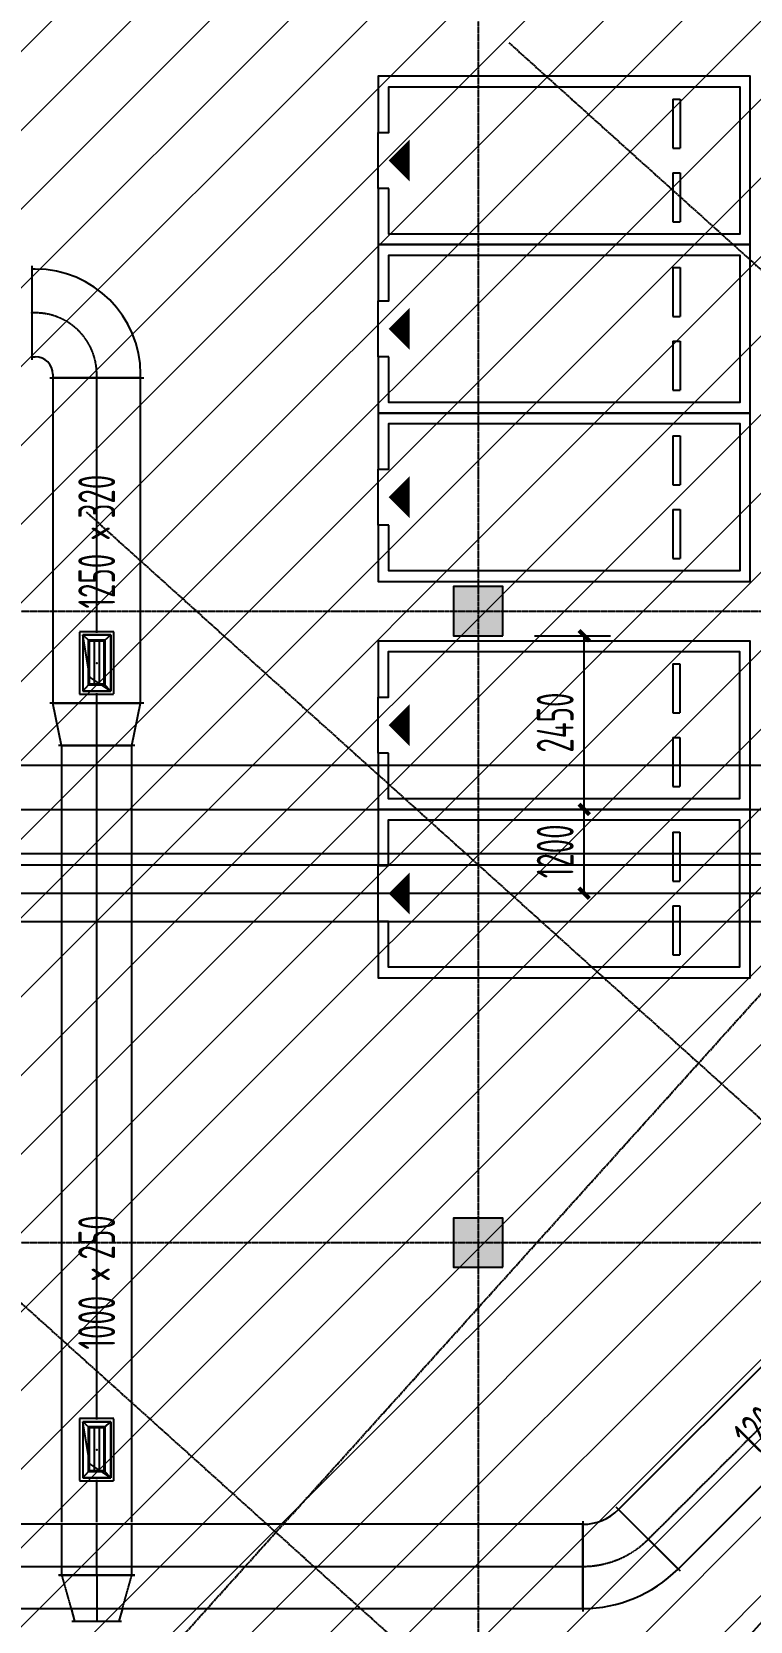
# Model space of a CAD drawing. Extents: x -20827274 to 1300756471, y -549375 to 3431892.
# Drawn here: x -4369 to 5866, y -351657 to -329002 of the extents above; entities that cross this region are included whole.
import ezdxf

# ---------------------------------------------------------------- set-up
doc = ezdxf.new("R2010")
doc.units = 0
doc.header["$LTSCALE"] = 10
for name, pattern in [('CENTER2', [1.125, 0.75, -0.125, 0.125, -0.125]), ('DASH', [0.35, 0.25, -0.1]), ('暖附图底图$0$DASH', [0.35, 0.25, -0.1]), ('暖附图底图$0$DOTE', [2.42, 2, -0.2, 0.02, -0.2])]:
    doc.linetypes.add(name, pattern=pattern)
for name, color, linetype in [('1-zs', 3, 'Continuous'), ('DUCT-加压送风中心线', 5, 'CENTER2'), ('DUCT-加压送风管', 1, 'Continuous'), ('DUCT-排烟中心线', 5, 'CENTER2'), ('DUCT-排烟标注', 3, 'Continuous'), ('DUCT-排烟法兰', 4, 'Continuous'), ('DUCT-排烟管', 2, 'Continuous'), ('DUCT-排烟管立管', 2, 'Continuous'), ('DUCT-排烟管端线', 4, 'Continuous'), ('DUCT-排风风口', 7, 'Continuous'), ('DUCT-新风中心线', 5, 'CENTER2'), ('DUCT-新风标注', 3, 'Continuous'), ('DUCT-新风管', 3, 'Continuous'), ('H-DUCT-新风中心线', 5, 'CENTER2'), ('H-DUCT-新风法兰', 2, 'Continuous'), ('H-DUCT-新风管', 3, 'Continuous'), ('H-DUCT-新风管端线', 2, 'Continuous'), ('H-TH_DIM', 3, 'Continuous'), ('Hvac-Hide', 8, 'DASH'), ('PUB_HATCH', 8, 'Continuous'), ('暖附图底图$0$00-停车位', 8, 'Continuous'), ('暖附图底图$0$1-标注暖通', 8, 'Continuous'), ('暖附图底图$0$A-COLUMN', 8, 'Continuous'), ('暖附图底图$0$DOTE', 8, 'Continuous')]:
    doc.layers.add(name, color=color, linetype=linetype)
doc.layers.add('F-非人防区', color=105, linetype='Continuous', lineweight=15)
doc.styles.add('8B2_02', font='tssdeng.shx', dxfattribs={"width": 0.6, "bigfont": 'TSSDCHN.shx'})
doc.styles.add('8B2_02_T3', font='tssdeng.shx', dxfattribs={"width": 0.6, "bigfont": 'TSSDCHN.shx'})
doc.dimstyles.new('_TCH_ARCH&&150', dxfattribs={"dimtxt": 525, "dimasz": 150, "dimexe": 375, "dimexo": 450, "dimgap": 150, "dimtad": 1, "dimdec": 0, "dimrnd": 50, "dimzin": 0, "dimdsep": 46, "dimtxsty": '8B2_02_T3', "dimblk": 'ARCHTICK', "dimcen": 0.09, "dimclrt": 7, "dimazin": 2, "dimtfac": 1, "dimtdec": 0, "dimtix": 1, "dimtmove": 2, "dimatfit": 3, "dimfxl": 0, "dimtolj": 1, "dimtzin": 0, "dimarcsym": 0})

# ---------------------------------------------------------------- blocks, each defined once
blk = doc.blocks.new('$风口$00000108')
for p, q in [((-250, 135), (-190, 75)), ((-250, -135), (-250, 135)), ((200, 25), (-190, 25)), ((250, 135), (200, 75)), ((250, 135), (250, -135)), ((-250, -135), (-190, -75)), ((250, -135), (-250, -135)), ((200, -25), (-190, -25)), ((200, -75), (250, -135))]:
    blk.add_line(p, q)
at = {"linetype": 'Continuous'}
blk.add_line((250, 135), (-250, 135), dxfattribs=at)
at = {"lineweight": 40}
for p, q in [((-190, 75), (200, 75)), ((-190, -75), (-190, 75)), ((200, 75), (200, -75)), ((-190, -75), (200, -75))]:
    blk.add_line(p, q, dxfattribs=at)
blk = doc.blocks.new('暖附图底图$0$车位2400x5300')
at = {"layer": '暖附图底图$0$00-停车位', "color": 251}
for p, q in [((-875, -1000), (-175, -1000)), ((-875, -1100), (-875, -1000)), ((-875, -1100), (-175, -1100)), ((-175, -1100), (-175, -1000)), ((175, -1000), (875, -1000)), ((175, -1100), (175, -1000)), ((175, -1100), (875, -1100)), ((875, -1100), (875, -1000)), ((400, -5300), (-400, -5300))]:
    blk.add_line(p, q, dxfattribs=at)
blk.add_lwpolyline([(400, -5150), (400, -5300), (1200, -5300), (1200, 0), (-1200, 0), (-1200, -5300), (-400, -5300), (-400, -5150), (-1050, -5150), (-1050, -150), (1050, -150), (1050, -5150), (400, -5150)], dxfattribs=at)
blk.add_lwpolyline([(0, -5150, 0, 600, 0), (0, -4850, 600, 600, 0)], format="xyseb", dxfattribs=at)
blk = doc.blocks.new('_FZH')
blk.add_lwpolyline([(-0.5, -0.5), (0.5, -0.5), (0.5, 0.5), (-0.5, 0.5)], close=True)
at = {"layer": 'PUB_HATCH'}
blk.add_solid([(-0.5, -0.5), (0.5, -0.5), (-0.5, 0.5), (0.5, 0.5)], dxfattribs=at)
blk = doc.blocks.new('暖附图底图$0$AFSFCS')
at = {"layer": '暖附图底图$0$DOTE', "color": 127, "linetype": '暖附图底图$0$DOTE', "ltscale": 1.5}
for p, q in [((1991.4, -155629.3), (1991.4, -385768.2)), ((-19282.2, -370815), (113456.9, -223393.3)), ((2428.4, -329158.2), (26067.6, -350443)), ((-3593.8, -335846.6), (20045.4, -357131.3)), ((-9615.9, -342534.9), (14023.2, -363819.6))]:
    blk.add_line(p, q, dxfattribs=at)
at = {"layer": '暖附图底图$0$DOTE', "color": 16, "linetype": '暖附图底图$0$DOTE', "ltscale": 1.5}
for p, q in [((-113117.3, -337260.4), (10791.4, -337260.4)), ((-113117.3, -346260.4), (10791.4, -346260.4))]:
    blk.add_line(p, q, dxfattribs=at)
at = {"layer": '暖附图底图$0$00-停车位'}
for p, rotation in [((5866.4, -330835.4), 270), ((5866.4, -333235.4), 270), ((5866.4, -335635.4), 270), ((5864.5, -338885.4), 270), ((5864.5, -341285.4), 270), ((10517, -354607.2), 228.0000000141129)]:
    blk.add_blockref('暖附图底图$0$车位2400x5300', p, dxfattribs=dict(at, rotation=rotation))
at = {"layer": '暖附图底图$0$A-COLUMN', "xscale": 700, "yscale": 700, "zscale": 700, "rotation": 90}
for p in [(1991.4, -337260.4), (1991.4, -346260.4)]:
    blk.add_blockref('_FZH', p, dxfattribs=at)
blk = doc.blocks.new('暖附图底图')
at = {"layer": '暖附图底图$0$1-标注暖通', "linetype": '暖附图底图$0$DASH'}
blk.add_blockref('暖附图底图$0$AFSFCS', (500000, 0), dxfattribs=at)
blk = doc.blocks.new('_ArchTick')
at = {"color": 0, "linetype": 'ByBlock', "const_width": 0.4}
blk.add_lwpolyline([(-0.5, -0.5), (0.5, 0.5)], dxfattribs=at)
blk = doc.blocks.new('*D1129')
at = {"layer": 'Defpoints', "color": 0, "transparency": 16777216}
for p in [(2341, -337610), (3501, -337610), (2341, -340085)]:
    blk.add_point(p, dxfattribs=at)
at = {"layer": 'H-TH_DIM', "color": 0, "lineweight": -2, "transparency": 16777216}
for p, q in [((2791, -337610), (3876, -337610)), ((3501, -340085), (3501, -337610)), ((2791, -340085), (3876, -340085))]:
    blk.add_line(p, q, dxfattribs=at)
at = {"layer": 'H-TH_DIM', "color": 0, "lineweight": -2, "transparency": 16777216, "xscale": 150, "yscale": 150, "zscale": 150}
for p, rotation in [((3501, -337610), 90), ((3501, -340085), 270)]:
    blk.add_blockref('_ArchTick', p, dxfattribs=dict(at, rotation=rotation))
at = {"layer": 'H-TH_DIM', "color": 7, "transparency": 16777216, "insert": (3088, -338848), "char_height": 525, "attachment_point": 5, "rotation": 90, "style": '8B2_02_T3'}
blk.add_mtext('\\A1;2450', dxfattribs=at)
blk = doc.blocks.new('*D1130')
at = {"layer": 'Defpoints', "color": 0, "transparency": 16777216}
for p in [(2341, -340085), (3501, -340085), (2341, -341281)]:
    blk.add_point(p, dxfattribs=at)
at = {"layer": 'H-TH_DIM', "color": 0, "lineweight": -2, "transparency": 16777216}
for p, q in [((2791, -340085), (3876, -340085)), ((3501, -341281), (3501, -340085)), ((2791, -341281), (3876, -341281))]:
    blk.add_line(p, q, dxfattribs=at)
at = {"layer": 'H-TH_DIM', "color": 0, "lineweight": -2, "transparency": 16777216, "xscale": 150, "yscale": 150, "zscale": 150}
for p, rotation in [((3501, -340085), 90), ((3501, -341281), 270)]:
    blk.add_blockref('_ArchTick', p, dxfattribs=dict(at, rotation=rotation))
at = {"layer": 'H-TH_DIM', "color": 7, "transparency": 16777216, "insert": (3088, -340683), "char_height": 525, "attachment_point": 5, "rotation": 90, "style": '8B2_02_T3'}
blk.add_mtext('\\A1;1200', dxfattribs=at)

msp = doc.modelspace()

# ---------------------------------------------------------------- hatches: boundary and pattern name
at = {"layer": 'F-非人防区'}
h = msp.add_hatch(dxfattribs=at)
h.set_pattern_fill('ANSI31', color=8, scale=500)
h.set_pattern_definition([(45, (-67108.6, 126739.6), (-561.266, 561.266), [])])
edge = h.paths.add_edge_path()
edge.add_line((26041.4, -160910.4), (26041.4, -174910.4))
edge.add_line((26041.4, -174910.4), (44466.4, -174910.4))
edge.add_line((44466.4, -174910.4), (44466.4, -230535.4))
edge.add_line((44466.4, -230535.4), (29591.4, -230535.4))
edge.add_line((29591.4, -230535.4), (29591.4, -228585.4))
edge.add_line((29591.4, -228585.4), (32466.4, -228585.4))
edge.add_line((32466.4, -228585.4), (32466.4, -223185.4))
edge.add_line((32466.4, -223185.4), (6116.4, -223185.4))
edge.add_line((6116.4, -223185.4), (6116.4, -236210.4))
edge.add_line((6116.4, -236210.4), (5916.4, -236210.4))
edge.add_line((5916.4, -236210.4), (5921.1, -289912.2))
edge.add_line((5921.1, -289912.2), (35191.4, -289912.2))
edge.add_line((35191.4, -289912.2), (35191.4, -296310.4))
edge.add_line((35191.4, -296310.4), (35041.4, -296310.4))
edge.add_line((35041.4, -296310.4), (35041.4, -296910.4))
edge.add_line((35041.4, -296910.4), (35641.4, -296910.4))
edge.add_line((35641.4, -296910.4), (44736.4, -305099.6))
edge.add_line((44736.4, -305099.6), (22456.5, -329844))
edge.add_line((22456.5, -329844), (22456.5, -340006.4))
edge.add_line((22456.5, -340006.4), (-13248.1, -379660.4))
edge.add_line((-13248.1, -379660.4), (-90108.6, -379660.4))
edge.add_line((-90108.6, -379660.4), (-90108.6, -373660.4))
edge.add_line((-90108.6, -373660.4), (-91358.6, -373660.4))
edge.add_arc((-91358.6, -361660.4), 12000, 180, 270, ccw=False)
edge.add_line((-103358.6, -361660.4), (-103358.6, -333450.4))
edge.add_line((-103358.6, -333450.4), (-95358.6, -333436.6))
edge.add_line((-95358.6, -333436.6), (-95358.6, -160610.4))
edge.add_line((-95358.6, -160610.4), (-86333.4, -160610.4))
edge.add_line((-86333.4, -160610.4), (-86333.6, -149790))
edge.add_line((-86333.6, -149790), (-73433.4, -149790))
edge.add_line((-73433.4, -149790), (-73433.4, -160610.4))
edge.add_line((-73433.4, -160610.4), (26041.4, -160910.4))

# ---------------------------------------------------------------- linework, layer by layer
at = {"layer": 'DUCT-加压送风中心线'}
for p, q in [((-25995.7, -340087.1), (7651.1, -340087.1)), ((-25995.7, -341280.9), (6699, -341280.9))]:
    msp.add_line(p, q, dxfattribs=at)
at = {"layer": 'DUCT-加压送风管'}
for p, q in [((7651.1, -339462.1), (-25995.7, -339462.1)), ((-25995.7, -340712.1), (7651.1, -340712.1)), ((6699, -340880.9), (-25995.7, -340880.9)), ((-25995.7, -341680.9), (6699, -341680.9))]:
    msp.add_line(p, q, dxfattribs=at)
at = {"layer": 'DUCT-排烟中心线'}
for p, q in [((-4318.9, -333008.5), (-4368.9, -333008.5)), ((-3443.9, -333933.5), (-3443.9, -333883.5)), ((-3443.9, -337569.1), (-3443.9, -333933.7)), ((-3443.9, -338572.4), (-3443.9, -338429.1)), ((-3443.9, -339172.6), (-3443.9, -338572.6)), ((-3443.9, -348783), (-3443.9, -339172.8)), ((-3443.9, -350245.4), (-3443.9, -349643)), ((-3443.9, -351475.4), (-3443.9, -351656.4))]:
    msp.add_line(p, q, dxfattribs=at)
msp.add_arc((-4318.9, -333883.5), 875, 0, 90, dxfattribs=at)
at = {"layer": 'DUCT-排烟法兰'}
for p, q in [((-4369, -332338.5), (-4369, -333678.5)), ((-4113.9, -333933.6), (-2773.9, -333933.6)), ((-2773.9, -338572.5), (-4113.9, -338572.5)), ((-2898.9, -339172.7), (-3988.9, -339172.7)), ((-3796.4, -351656.5), (-3091.4, -351656.5))]:
    msp.add_line(p, q, dxfattribs=at)
at = {"layer": 'DUCT-排烟法兰', "color": 18, "true_color": 0x000000}
for p in [(-4368.9, -333008.5, 500), (-3443.9, -333933.5, 500), (-3443.9, -333933.7, 500), (-3443.9, -337999.1, -0.1), (-3443.9, -337999.1, 0.1), (-3443.9, -338572.4, 500), (-3443.9, -338572.6, 500), (-3443.9, -339172.6, 500), (-3443.9, -339172.8, 500), (-3443.9, -349213, -0.1), (-3443.9, -349213, 0.1), (-3443.9, -351001.2, 500), (-3443.9, -351001.4, 500), (-3443.9, -351656.4, 500)]:
    msp.add_point(p, dxfattribs=at)
at = {"layer": 'DUCT-排烟管'}
for p, q in [((-4318.9, -332383.5), (-4368.9, -332383.5)), ((-4368.9, -333633.5), (-4318.9, -333633.5)), ((-4068.9, -333883.5), (-4068.9, -333933.5)), ((-2818.9, -333933.5), (-2818.9, -333883.5)), ((-2818.9, -333933.7), (-4068.9, -333933.7)), ((-4068.9, -333933.7), (-4068.9, -338572.4)), ((-2818.9, -338572.4), (-2818.9, -333933.7)), ((-4068.9, -338572.4), (-2818.9, -338572.4)), ((-3943.9, -339172.6), (-4068.9, -338572.6)), ((-2943.9, -339172.6), (-2818.9, -338572.6)), ((-2943.9, -339172.8), (-3943.9, -339172.8)), ((-3943.9, -339172.8), (-3943.9, -350245.4)), ((-2943.9, -350245.4), (-2943.9, -339172.8)), ((-3810, -351475.4), (-3758.9, -351656.4)), ((-3077.7, -351475.4), (-3128.9, -351656.4))]:
    msp.add_line(p, q, dxfattribs=at)
for radius in [1500, 250]:
    msp.add_arc((-4318.9, -333883.5), radius, 0, 90, dxfattribs=at)
at = {"layer": 'DUCT-排烟管', "color": 18, "true_color": 0x000000}
for p in [(-4368.9, -333008.5, 500), (-3443.9, -333933.5, 500), (-3443.9, -338572.6, 500), (-3443.9, -339172.6, 500), (-3443.9, -351001.4, 500), (-3443.9, -351656.4, 500)]:
    msp.add_point(p, dxfattribs=at)
at = {"layer": 'DUCT-排烟管立管'}
for p, q in [((-3243.9, -337599.1), (-3643.9, -337599.1)), ((-3643.9, -337599.1), (-3643.9, -338399.1)), ((-3243.9, -338399.1), (-3243.9, -337599.1)), ((-3643.9, -338399.1), (-3243.9, -338399.1)), ((-3243.9, -348813), (-3643.9, -348813)), ((-3643.9, -348813), (-3643.9, -349613)), ((-3243.9, -349613), (-3243.9, -348813)), ((-3643.9, -349613), (-3243.9, -349613))]:
    msp.add_line(p, q, dxfattribs=at)
at = {"layer": 'DUCT-排烟管端线'}
for p, q in [((-4368.9, -332383.5), (-4368.9, -333633.5)), ((-2818.9, -333933.5), (-4068.9, -333933.5)), ((-3543.9, -338199.1), (-3643.9, -337599.1)), ((-3243.9, -338399.1), (-3543.9, -338199.1)), ((-2818.9, -338572.6), (-4068.9, -338572.6)), ((-3943.9, -339172.6), (-2943.9, -339172.6)), ((-3543.9, -349413), (-3643.9, -348813)), ((-3243.9, -349613), (-3543.9, -349413)), ((-3758.9, -351656.4), (-3128.9, -351656.4))]:
    msp.add_line(p, q, dxfattribs=at)
at = {"layer": 'DUCT-新风中心线'}
msp.add_line((-21793.1, -350875.4), (3480.9, -350875.4), dxfattribs=at)
at = {"layer": 'DUCT-新风管'}
for p, q in [((3480.9, -350275.4), (-21793.1, -350275.4)), ((3480.9, -351475.4), (3480.9, -350275.4)), ((-21793.1, -351475.4), (3480.9, -351475.4))]:
    msp.add_line(p, q, dxfattribs=at)
at = {"layer": 'H-DUCT-新风中心线'}
for p, q in [((4415.1, -350488.4), (8508.1, -346395.5)), ((4414.9, -350488.6), (4415, -350488.6)), ((3481.1, -350875.4), (3481.2, -350875.4))]:
    msp.add_line(p, q, dxfattribs=at)
msp.add_arc((3481.2, -349554.9), 1320.5, 270, 315, dxfattribs=at)
at = {"layer": 'H-DUCT-新风法兰'}
for p, q in [((3481, -350230.4), (3481, -351520.4)), ((4871.1, -350944.6), (3959, -350032.4))]:
    msp.add_line(p, q, dxfattribs=at)
at = {"layer": 'H-DUCT-新风法兰', "color": 18, "true_color": 0x000000}
for p in [(4415, -350488.6, 4500), (4415.1, -350488.4, 4500), (3480.9, -350875.4, 4500), (3481.1, -350875.4, 4500)]:
    msp.add_point(p, dxfattribs=at)
at = {"layer": 'H-DUCT-新风管'}
for p, q in [((8083.8, -345971.2), (3990.8, -350064.1)), ((4839.4, -350912.7), (8932.3, -346819.7)), ((3990.7, -350064.3), (3990.6, -350064.4)), ((3990.8, -350064.1), (4839.4, -350912.7)), ((3481.2, -350275.4), (3481.1, -350275.4)), ((4839.2, -350912.9), (4839.2, -350912.8)), ((3481.1, -351475.4), (3481.2, -351475.4))]:
    msp.add_line(p, q, dxfattribs=at)
for radius in [720.5, 1920.5]:
    msp.add_arc((3481.2, -349554.9), radius, 270, 315, dxfattribs=at)
at = {"layer": 'H-DUCT-新风管', "color": 18, "true_color": 0x000000}
for p in [(4415, -350488.6, 4500), (3481.1, -350875.4, 4500)]:
    msp.add_point(p, dxfattribs=at)
at = {"layer": 'H-DUCT-新风管端线'}
for p, q in [((4839.2, -350912.8), (3990.7, -350064.3)), ((3481.1, -351475.4), (3481.1, -350275.4))]:
    msp.add_line(p, q, dxfattribs=at)
at = {"layer": 'Hvac-Hide'}
for p, q in [((-3198.9, -337554.1), (-3688.9, -337554.1)), ((-3688.9, -337554.1), (-3688.9, -338444.1)), ((-3198.9, -338444.1), (-3198.9, -337554.1)), ((-3688.9, -338444.1), (-3198.9, -338444.1)), ((-3198.9, -348768), (-3688.9, -348768)), ((-3688.9, -348768), (-3688.9, -349658)), ((-3198.9, -349658), (-3198.9, -348768)), ((-3688.9, -349658), (-3198.9, -349658)), ((-3943.9, -350275.4), (-3943.9, -351001.2)), ((-3443.9, -351001.2), (-3443.9, -350275.4)), ((-2943.9, -351001.2), (-2943.9, -350275.4)), ((-3988.9, -351001.3), (-2898.9, -351001.3)), ((-2898.9, -351001.3), (-3988.9, -351001.3)), ((-3943.9, -351001.2), (-2943.9, -351001.2)), ((-2943.9, -351001.4), (-3943.9, -351001.4)), ((-3943.9, -351001.4), (-3810, -351475.4)), ((-3443.9, -351001.4), (-3443.9, -351475.4)), ((-3077.7, -351475.4), (-2943.9, -351001.4))]:
    msp.add_line(p, q, dxfattribs=at)

# ---------------------------------------------------------------- block references
at = {"layer": '1-zs'}
msp.add_blockref('暖附图底图', (-500000, 0), dxfattribs=at)
at = {"layer": 'DUCT-排风风口', "xscale": 1.6, "yscale": 1.481481481481482, "rotation": 90}
for p in [(-3443.9, -337999.1, 2600), (-3443.9, -349213, 2600)]:
    msp.add_blockref('$风口$00000108', p, dxfattribs=at)

# ---------------------------------------------------------------- texts
at = {"layer": 'DUCT-排烟标注', "style": '8B2_02', "width": 0.6}
for s, p in [('320', (-3181.4, -335938, 500)), ('×', (-3181.4, -336253, 500)), ('1250', (-3181.4, -337222.3, 500)), ('250', (-3181.4, -346500.6, 500)), ('×', (-3181.4, -346815.6, 500)), ('1000', (-3181.4, -347784.8, 500))]:
    msp.add_text(s, height=525, rotation=90, dxfattribs=at).set_placement(p)
at = {"layer": 'DUCT-新风标注', "style": '8B2_02', "width": 0.6}
msp.add_text('1200', height=525, rotation=45, dxfattribs=at).set_placement((5961.8, -349312.9, 4500))

# ---------------------------------------------------------------- dimensions: what is measured, and where the dimension line sits
at = {"layer": 'H-TH_DIM', "color": 1}
for p1, p2, distance, picture, middle in [((2341.4, -340085.4), (2341.4, -337610.4), -1159.2, '*D1129', (3088.1, -338847.9)), ((2341.3865, -341280.9387), (2341.3865, -340085.4044), -1159.2208, '*D1130', (3088.1072, -340683.1715))]:
    dim = msp.add_aligned_dim(p1=p1, p2=p2, distance=distance, dimstyle='_TCH_ARCH&&150', dxfattribs=at)
    dim.commit()
    dim.dimension.update_dxf_attribs({"geometry": picture, "text_midpoint": middle})

doc.saveas('drawing.dxf')
